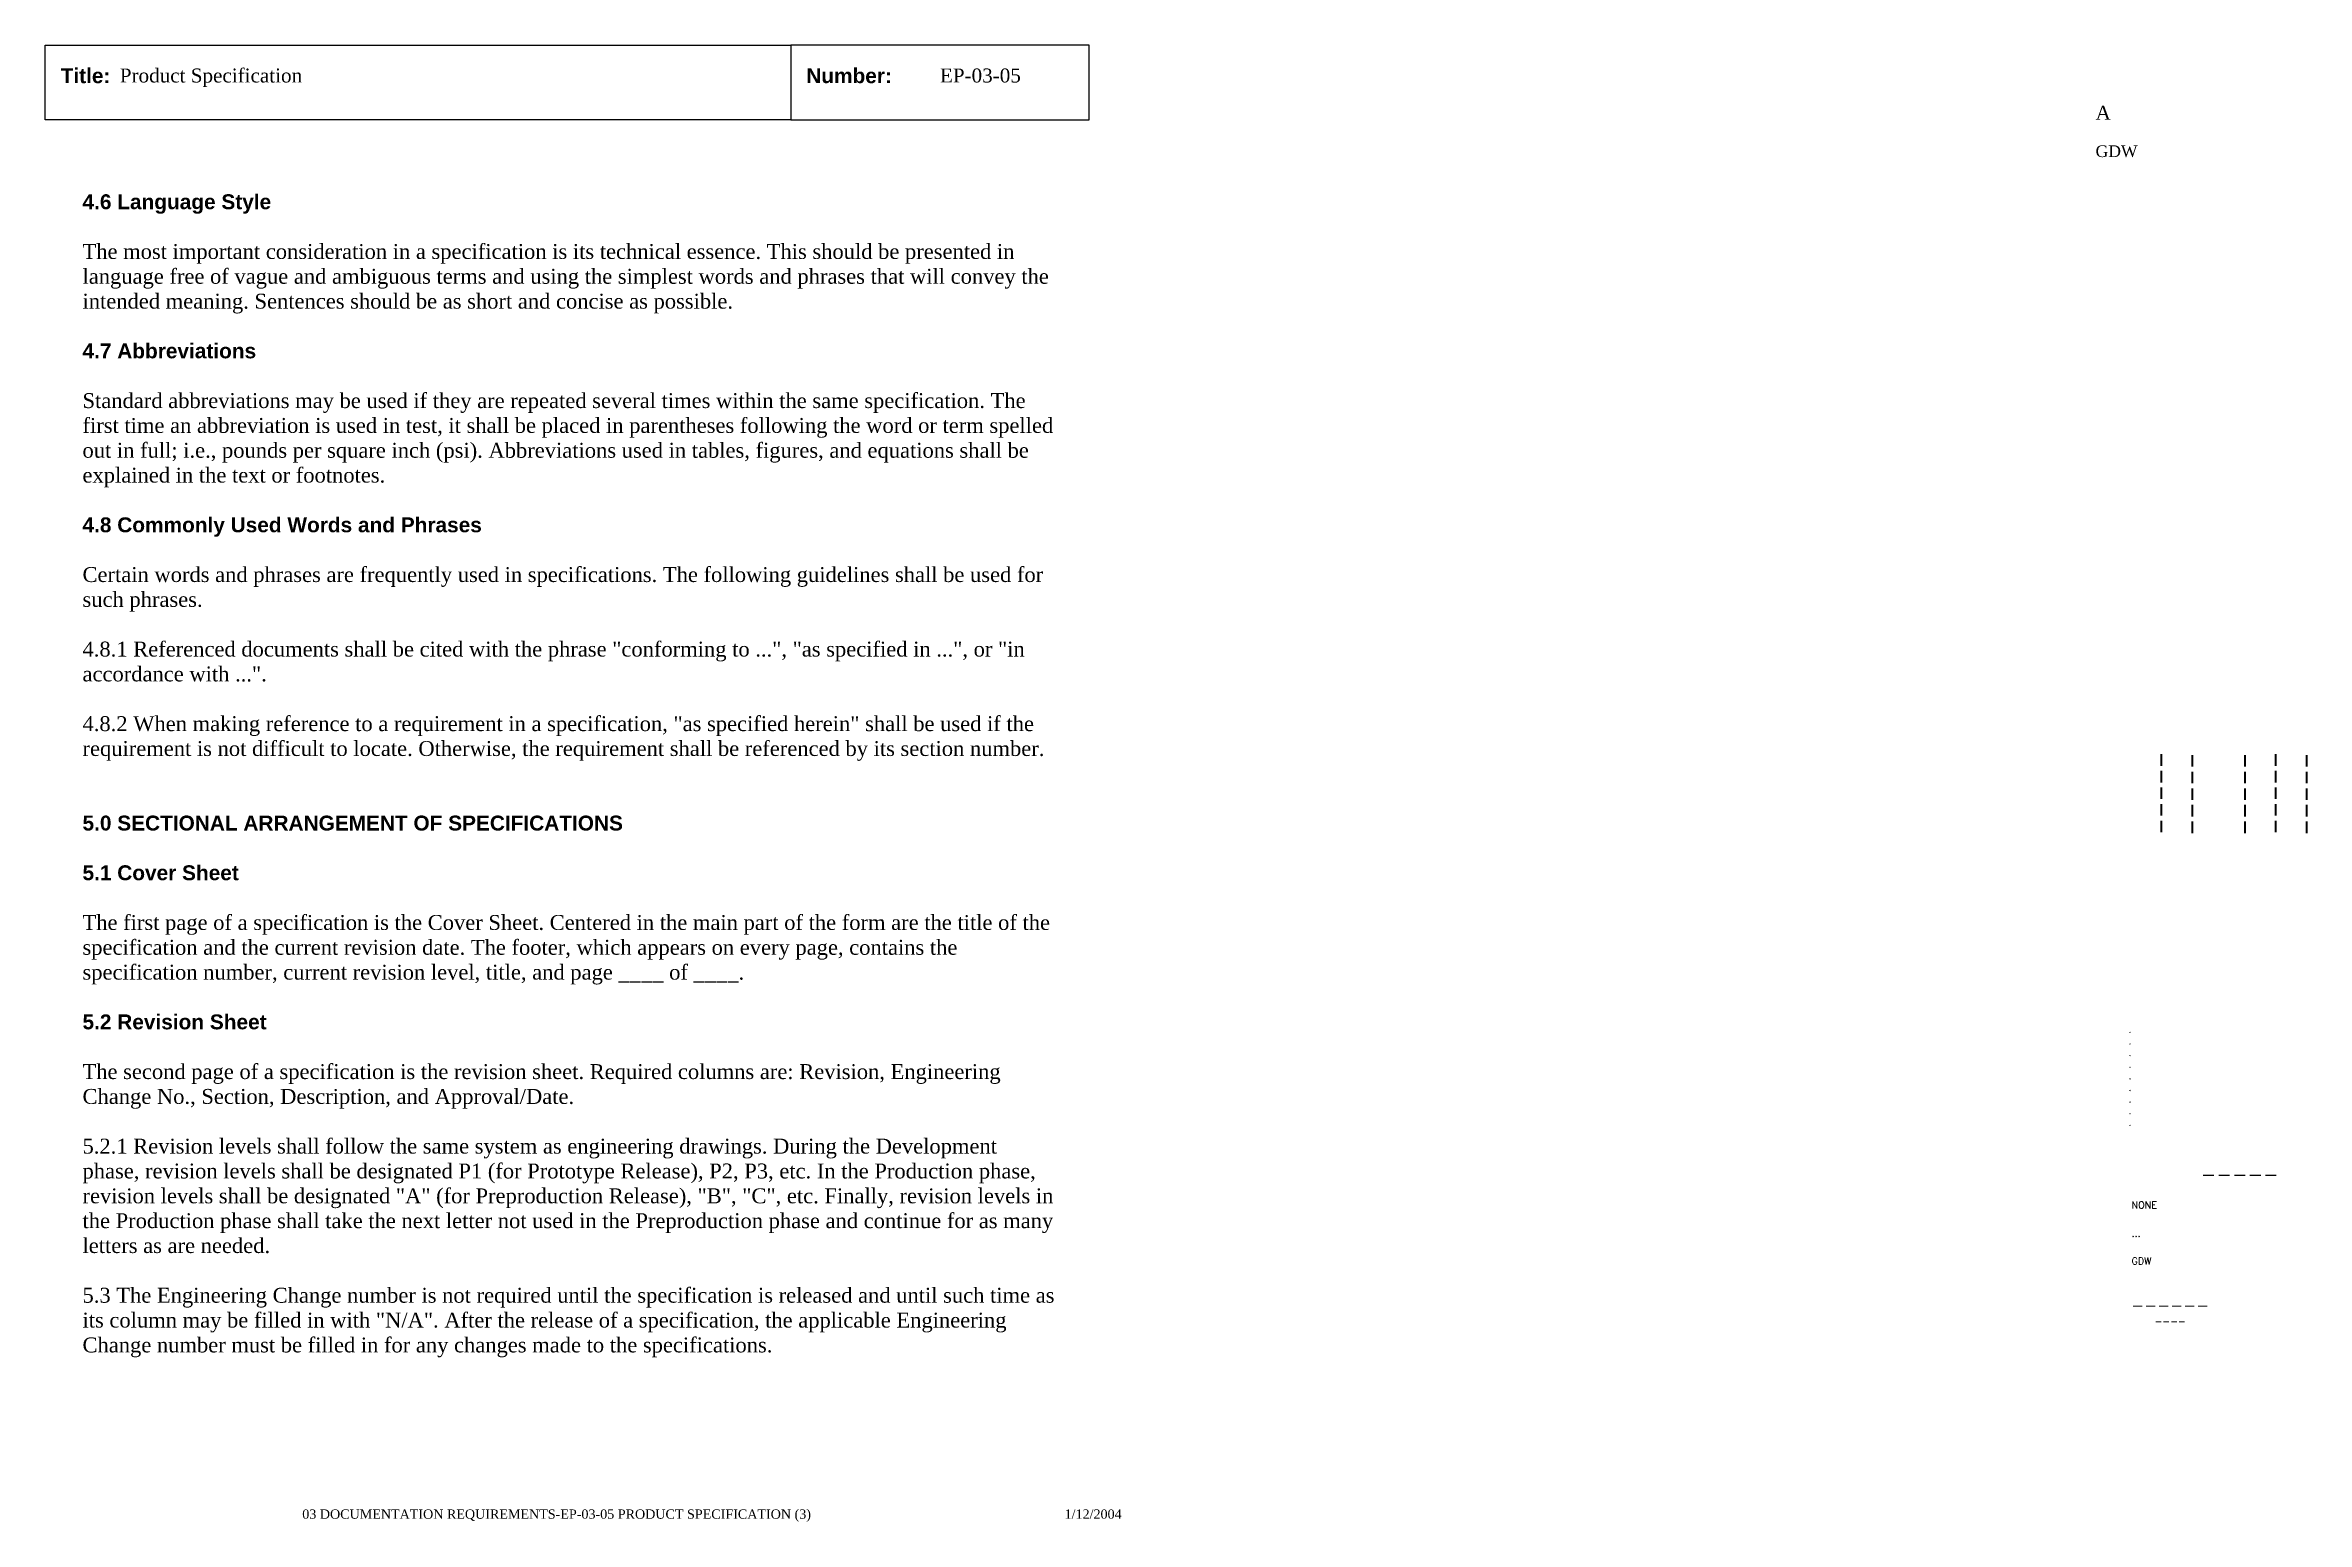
# Paper-space layout 'EP-03-05 Product Specification (3)' of a CAD drawing. Header units: inches. Extents: x 1 to 31.3, y 0.2 to 20.
import ezdxf
from ezdxf.enums import TextEntityAlignment as Align

# ---------------------------------------------------------------- set-up
doc = ezdxf.new("R2010")
doc.units = ezdxf.units.IN
doc.header["$MEASUREMENT"] = 0
doc.layers.add('TitleBlock_Attributes', color=40, linetype='Continuous', plot=False)
doc.layers.add('TitleBlock_Atts_Print', color=1, linetype='Continuous')
doc.styles.get("Standard").update_dxf_attribs({"font": 'simplex.shx'})
doc.styles.add('style1', font='TIMES.TTF')
doc.styles.add('styleAtt', font='TIMES.TTF')
doc.styles.add('TBBIGTEXT', font='complex.shx')

# ---------------------------------------------------------------- blocks, each defined once
blk = doc.blocks.new('Test1')
at = {"layer": 'TitleBlock_Attributes', "style": 'TBBIGTEXT', "width": 0.8}
for tag, p, height in [('SideLine1', (29.492, 9.408), 0.25), ('SideLine2', (29.906, 9.396), 0.25), ('SideLine3', (30.612, 9.396), 0.25), ('SideLine4', (31.026, 9.408), 0.25), ('SideLine5', (31.44, 9.396), 0.25), ('File-Layout', (28.803, 3.641), 0.125)]:
    blk.add_attdef(tag, p, '', height=height, rotation=90, dxfattribs=at)
at = {"layer": 'TitleBlock_Attributes'}
for tag, p, height in [('REV1', (28.947, 6.754), 0.0625), ('REV2', (28.947, 6.598), 0.0625), ('REV3', (28.947, 6.442), 0.0625), ('REV4', (28.947, 6.286), 0.0625), ('REV5', (28.947, 6.13), 0.0625), ('REV6', (28.947, 5.974), 0.0625), ('REV7', (28.947, 5.818), 0.0625), ('REV8', (28.947, 5.662), 0.0625), ('REV9', (28.947, 5.506), 0.0625), ('SCALE', (28.983, 4.394), 0.0938), ('INCHARGE', (28.983, 4.016), 0.0938), ('DRW', (28.983, 3.641), 0.0938)]:
    blk.add_attdef(tag, p, '', height=height, dxfattribs=at)
at = {"layer": 'TitleBlock_Attributes', "style": 'TBBIGTEXT'}
for tag, height, p in [('PROJNUM', 0.188, (30.434, 4.761)), ('DWG_NUM', 0.156, (31.168, 4.127)), ('CUSTOMER', 0.156, (29.501, 3.017)), ('LOCATION', 0.0938, (29.501, 2.835)), ('DESC_1', 0.188, (29.501, 2.412)), ('DESC_2', 0.188, (29.501, 2.1)), ('DESC_3', 0.188, (29.501, 1.787))]:
    blk.add_attdef(tag, text='', height=height, dxfattribs=at).set_placement(p, align=Align.CENTER)
at = {"layer": 'TitleBlock_Attributes'}
blk.add_attdef('DRW_DATE', text='', height=0.0938, dxfattribs=at).set_placement((31.149, 3.648), align=Align.CENTER)

psp = doc.layouts.new('EP-03-05 Product Specification (3)')

# ---------------------------------------------------------------- linework, layer by layer
for points in [[(1, 20), (11, 20), (11, 19), (1, 19)], [(11, 19), (15, 19), (15, 20), (11, 20)]]:
    psp.add_lwpolyline(points, close=True)

# ---------------------------------------------------------------- block references
ref = psp.add_blockref('Test1', (0, 0))
ref.add_attrib('CUSTOMER', '------', dxfattribs={"layer": 'TitleBlock_Attributes', "height": 0.1562, "style": 'TBBIGTEXT'}).set_placement((29.501, 3.017), align=Align.CENTER)
ref.add_attrib('LOCATION', '----', dxfattribs={"layer": 'TitleBlock_Attributes', "height": 0.0938, "style": 'TBBIGTEXT'}).set_placement((29.501, 2.835), align=Align.CENTER)
ref.add_attrib('DESC_1', 'Product Specification', (2, 19.5), dxfattribs={"layer": 'TitleBlock_Atts_Print', "height": 0.1875, "style": 'styleAtt'})
ref.add_attrib('DESC_2', 'EP-03-05', (13, 19.5), dxfattribs={"layer": 'TitleBlock_Atts_Print', "height": 0.1875, "style": 'styleAtt'})
ref.add_attrib('DESC_3', 'A', (28.5, 19), dxfattribs={"layer": 'TitleBlock_Attributes', "height": 0.188, "style": 'styleAtt'})
ref.add_attrib('PROJNUM', '-----', dxfattribs={"layer": 'TitleBlock_Attributes', "height": 0.1875, "style": 'TBBIGTEXT'}).set_placement((30.434, 4.761), align=Align.CENTER)
ref.add_attrib('DWG_NUM', 'GDW', (28.5, 18.5), dxfattribs={"layer": 'TitleBlock_Attributes', "height": 0.1562, "style": 'styleAtt'})
ref.add_attrib('DRW_DATE', '1/12/2004', dxfattribs={"layer": 'TitleBlock_Atts_Print', "height": 0.125, "style": 'styleAtt'}).set_placement((15.055, 0.232), align=Align.CENTER)
ref.add_attrib('DRW', 'GDW', (28.983, 3.641), dxfattribs={"layer": 'TitleBlock_Attributes', "height": 0.0938})
ref.add_attrib('INCHARGE', '...', (28.983, 4.016), dxfattribs={"layer": 'TitleBlock_Attributes', "height": 0.0938})
ref.add_attrib('SCALE', 'NONE', (28.983, 4.394), dxfattribs={"layer": 'TitleBlock_Attributes', "height": 0.0938})
ref.add_attrib('REV1', '.', (28.947, 6.754), dxfattribs={"layer": 'TitleBlock_Attributes', "height": 0.0625})
ref.add_attrib('REV2', '.', (28.947, 6.598), dxfattribs={"layer": 'TitleBlock_Attributes', "height": 0.0625})
ref.add_attrib('REV3', '.', (28.947, 6.442), dxfattribs={"layer": 'TitleBlock_Attributes', "height": 0.0625})
ref.add_attrib('REV4', '.', (28.947, 6.286), dxfattribs={"layer": 'TitleBlock_Attributes', "height": 0.0625})
ref.add_attrib('REV5', '.', (28.947, 6.13), dxfattribs={"layer": 'TitleBlock_Attributes', "height": 0.0625})
ref.add_attrib('REV6', '.', (28.947, 5.974), dxfattribs={"layer": 'TitleBlock_Attributes', "height": 0.0625})
ref.add_attrib('REV7', '.', (28.947, 5.818), dxfattribs={"layer": 'TitleBlock_Attributes', "height": 0.0625})
ref.add_attrib('REV8', '.', (28.947, 5.662), dxfattribs={"layer": 'TitleBlock_Attributes', "height": 0.0625})
ref.add_attrib('REV9', '.', (28.947, 5.506), dxfattribs={"layer": 'TitleBlock_Attributes', "height": 0.0625})
ref.add_attrib('SideLine1', '-----', (29.492, 9.408), dxfattribs={"layer": 'TitleBlock_Attributes', "height": 0.25, "rotation": 90, "style": 'TBBIGTEXT', "width": 0.8})
ref.add_attrib('SideLine2', '-----', (29.906, 9.396), dxfattribs={"layer": 'TitleBlock_Attributes', "height": 0.25, "rotation": 90, "style": 'TBBIGTEXT', "width": 0.8})
ref.add_attrib('SideLine3', '-----', (30.612, 9.396), dxfattribs={"layer": 'TitleBlock_Attributes', "height": 0.25, "rotation": 90, "style": 'TBBIGTEXT', "width": 0.8})
ref.add_attrib('SideLine4', '-----', (31.026, 9.408), dxfattribs={"layer": 'TitleBlock_Attributes', "height": 0.25, "rotation": 90, "style": 'TBBIGTEXT', "width": 0.8})
ref.add_attrib('SideLine5', '-----', (31.44, 9.396), dxfattribs={"layer": 'TitleBlock_Attributes', "height": 0.25, "rotation": 90, "style": 'TBBIGTEXT', "width": 0.8})
ref.add_attrib('File-Layout', '03 DOCUMENTATION REQUIREMENTS-EP-03-05 PRODUCT SPECIFICATION (3)', dxfattribs={"layer": 'TitleBlock_Atts_Print', "height": 0.125, "style": 'styleAtt'}).set_placement((7.859, 0.232), align=Align.CENTER)

# ---------------------------------------------------------------- texts
at = {"color": 5, "char_height": 0.2, "width": 2, "attachment_point": 1, "line_spacing_factor": 1.5, "style": 'style1'}
for s, insert in [('{\\fArial|b1|i0|c0|p34;Title:}', (1.207, 19.691)), ('{\\fArial|b1|i0|c0|p34;Number:}', (11.207, 19.691))]:
    psp.add_mtext(s, dxfattribs=dict(at, insert=insert))
at = {"color": 5, "insert": (1.5, 18), "char_height": 0.2, "width": 13, "attachment_point": 1, "style": 'style1'}
psp.add_mtext('{\\fArial|b1|i0|c0|p34;4.6 Language Style\\P\\P}The most important consideration in a specification is its technical essence. This should be presented in language free of vague and ambiguous terms and using the simplest words and phrases that will convey the intended meaning. Sentences should be as short and concise as possible.\\P\\P{\\fArial|b1|i0|c0|p34;4.7 Abbreviations\\P\\P}Standard abbreviations may be used if they are repeated several times within the same specification. The first time an abbreviation is used in test, it shall be placed in parentheses following the word or term spelled out in full; i.e., pounds per square inch (psi). Abbreviations used in tables, figures, and equations shall be explained in the text or footnotes.\\P\\P{\\fArial|b1|i0|c0|p34;4.8 Commonly Used Words and Phrases\\P\\P}Certain words and phrases are frequently used in specifications. The following guidelines shall be used for such phrases.\\P\\P4.8.1 Referenced documents shall be cited with the phrase "conforming to ...", "as specified in ...", or "in accordance with ...".\\P\\P4.8.2 When making reference to a requirement in a specification, "as specified herein" shall be used if the requirement is not difficult to locate. Otherwise, the requirement shall be referenced by its section number.\\P\\P\\P{\\fArial|b1|i0|c0|p34;5.0 SECTIONAL ARRANGEMENT OF SPECIFICATIONS\\P\\P5.1 Cover Sheet\\P\\P}The first page of a specification is the Cover Sheet. Centered in the main part of the form are the title of the specification and the current revision date. The footer, which appears on every page, contains the specification number, current revision level, title, and page ____ of ____.\\P\\P{\\fArial|b1|i0|c0|p34;5.2 Revision Sheet\\P\\P}The second page of a specification is the revision sheet. Required columns are: Revision, Engineering Change No., Section, Description, and Approval/Date.\\P\\P5.2.1 Revision levels shall follow the same system as engineering drawings. During the Development phase, revision levels shall be designated P1 (for Prototype Release), P2, P3, etc. In the Production phase, revision levels shall be designated "A" (for Preproduction Release), "B", "C", etc. Finally, revision levels in the Production phase shall take the next letter not used in the Preproduction phase and continue for as many letters as are needed.\\P\\P5.3 The Engineering Change number is not required until the specification is released and until such time as its column may be filled in with "N/A". After the release of a specification, the applicable Engineering Change number must be filled in for any changes made to the specifications.', dxfattribs=at)

doc.saveas('drawing.dxf')
